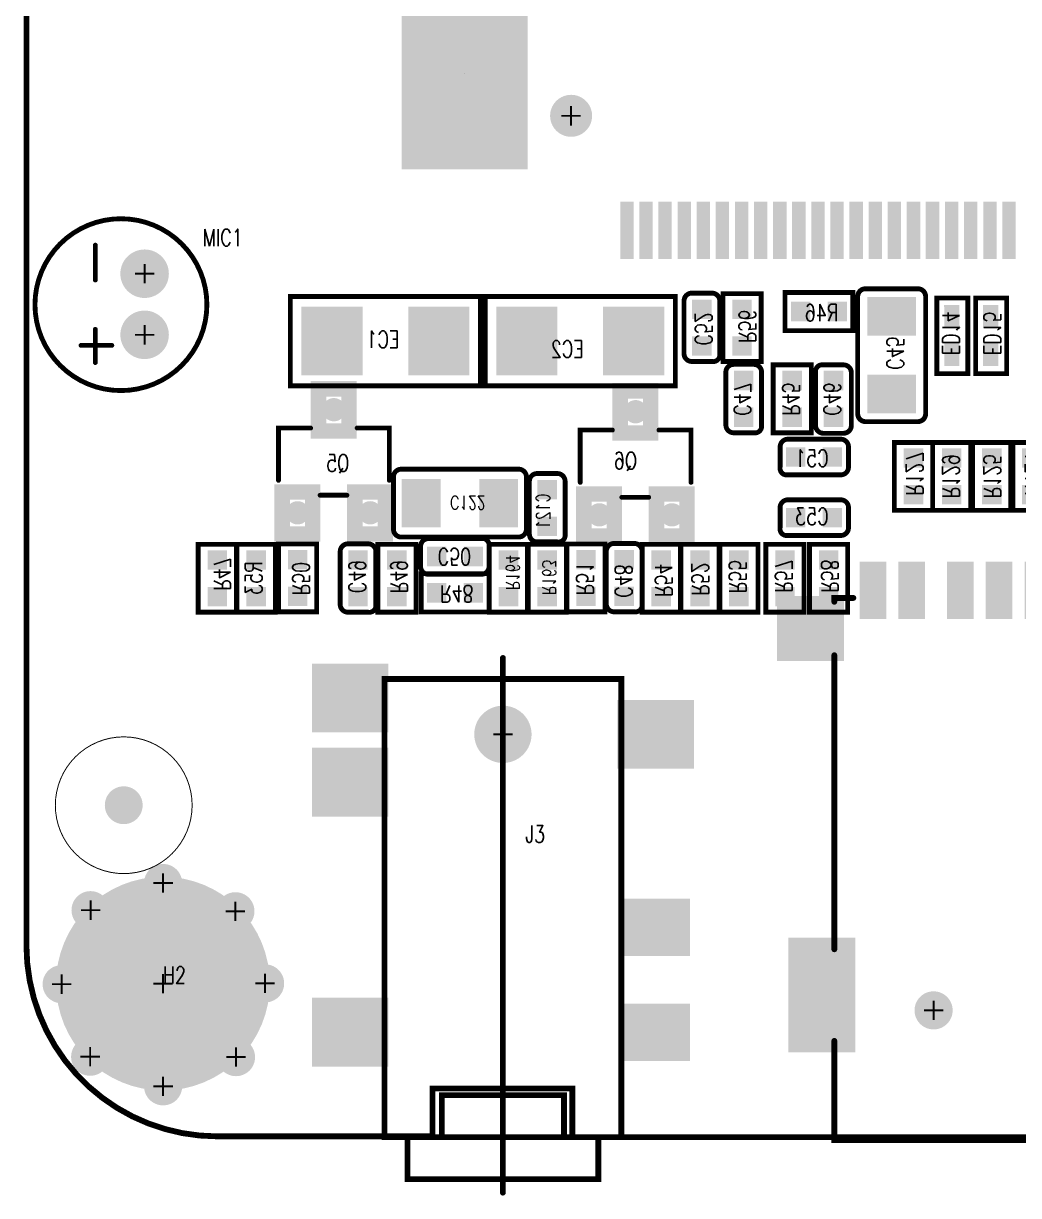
# Model space of a CAD drawing. Extents: x -2201 to 2204, y -2226 to 2180.
# Drawn here: x -2167 to -1142, y -2226 to -1018 of the extents above; entities that cross this region are included whole.
import ezdxf

# ---------------------------------------------------------------- set-up
doc = ezdxf.new("R2010")
doc.units = 0
for name, pattern in [('TRMIDX_0', [2, 1, 1]), ('TRMIDX_1', [2, 1, 1]), ('TRMIDX_2', [2, 1, 1])]:
    doc.linetypes.add(name, pattern=pattern)
for name, color, linetype in [('BOARD_OUTLINE_00', 1, 'CONTINUOUS'), ('DRIL_NPLTE_THRU_01', 3, 'CONTINUOUS'), ('DRIL_NPLTE_THRU_02', 4, 'CONTINUOUS'), ('DRIL_NPLTE_THRU_03', 6, 'CONTINUOUS'), ('DRIL_NPLTE_THRU_04', 1, 'CONTINUOUS'), ('DRIL_PLTE_THRU_01', 3, 'CONTINUOUS'), ('DRIL_PLTE_THRU_02', 4, 'CONTINUOUS'), ('DRIL_PLTE_THRU_03', 6, 'CONTINUOUS'), ('DRIL_PLTE_THRU_04', 1, 'CONTINUOUS'), ('DRIL_SYMBOL', 1, 'CONTINUOUS'), ('PADS_BOT', 16, 'CONTINUOUS'), ('PADS_INNER', 96, 'CONTINUOUS'), ('PADS_TOP', 96, 'CONTINUOUS'), ('PART_BOT_2DLINE_01', 96, 'CONTINUOUS'), ('PART_BOT_2DLINE_126', 255, 'CONTINUOUS'), ('PART_BOT_COPPER_01', 96, 'CONTINUOUS'), ('PART_BOT_CUTOUT_01', 96, 'CONTINUOUS'), ('PART_NAME_01', 254, 'CONTINUOUS'), ('PART_NAME_04', 2, 'CONTINUOUS'), ('PART_NAME_126', 254, 'CONTINUOUS'), ('PART_NAME_129', 146, 'CONTINUOUS'), ('PART_TOP_2DLINE_126', 254, 'CONTINUOUS'), ('PART_TOP_CUTOUT_01', 255, 'CONTINUOUS')]:
    doc.layers.add(name, color=color, linetype=linetype)
doc.styles.add('W2', font='simplex', dxfattribs={"width": 0.75})
doc.styles.add('W3', font='simplex', dxfattribs={"width": 0.75})

# ---------------------------------------------------------------- blocks, each defined once
blk = doc.blocks.new('BOARD_5')
at = {"layer": 'BOARD_OUTLINE_00', "const_width": 6}
blk.add_lwpolyline([(-196.9, 0, 0.414214), (0, 196.9), (0, 4135.8, 0.414214), (-196.9, 4332.7), (-2346.5, 4332.7), (-2346.5, 4331.7), (-2472.4, 4331.7), (-2472.4, 4332.7), (-4131.9, 4332.7, 0.414214), (-4328.7, 4135.8), (-4328.7, 197.7, 0.414214), (-4131.9, 0.9), (-3910.2, 0.9), (-3910.2, 50.3), (-3766, 50.3), (-3766, 0)], format="xyb", close=True, dxfattribs=at)
blk = doc.blocks.new('SMOOTH_5')
at = {"const_width": 2.5}
blk.add_lwpolyline([(-1.25, 0, 1), (1.25, 0, 1)], format="xyb", close=True, dxfattribs=at)
blk = doc.blocks.new('PART_BODY_BOT_25')
at = {"layer": 'PART_BOT_2DLINE_126', "const_width": 5}
blk.add_lwpolyline([(60.5, 35, -0.414214), (68.5, 27), (68.5, -27, -0.414214), (60.5, -35), (-60.4, -35, -0.414214), (-68.5, -27), (-68.5, 27, -0.414214), (-60.4, 35)], format="xyb", close=True, dxfattribs=at)
at = {"layer": 'PART_BOT_2DLINE_126'}
for p in [(60.5, 35), (68.5, 27)]:
    blk.add_blockref('SMOOTH_5', p, dxfattribs=at)
blk = doc.blocks.new('DRIL_HOLE_0')
blk.add_lwpolyline([(0, 0, 1), (0, 0, 1)], format="xyb", close=True)
blk = doc.blocks.new('PAD_8')
blk.add_lwpolyline([(0, 0, 1), (0, 0, 1)], format="xyb", close=True)
blk = doc.blocks.new('PAD_10')
at = {"const_width": 40}
blk.add_lwpolyline([(-25, 0), (25, 0)], dxfattribs=at)
blk = doc.blocks.new('STK_BOT_11')
at = {"layer": 'DRIL_PLTE_THRU_01'}
blk.add_blockref('DRIL_HOLE_0', (0, 0), dxfattribs=at)
at = {"layer": 'DRIL_PLTE_THRU_02'}
blk.add_blockref('DRIL_HOLE_0', (0, 0), dxfattribs=at)
at = {"layer": 'DRIL_PLTE_THRU_03'}
blk.add_blockref('DRIL_HOLE_0', (0, 0), dxfattribs=at)
at = {"layer": 'DRIL_PLTE_THRU_04'}
blk.add_blockref('DRIL_HOLE_0', (0, 0), dxfattribs=at)
at = {"layer": 'PADS_BOT', "rotation": 90}
blk.add_blockref('PAD_10', (0, 0), dxfattribs=at)
at = {"layer": 'PADS_INNER'}
blk.add_blockref('PAD_8', (0, 0), dxfattribs=at)
at = {"layer": 'PADS_TOP'}
blk.add_blockref('PAD_8', (0, 0), dxfattribs=at)
blk = doc.blocks.new('SYM_BOT_9')
for name, p in [('PART_BODY_BOT_25', (0, 0)), ('STK_BOT_11', (-40, 0)), ('STK_BOT_11', (40, 0))]:
    blk.add_blockref(name, p)
blk = doc.blocks.new('PART_BOT_58')
blk.add_blockref('SYM_BOT_9', (0, 0))
at = {"layer": 'PART_NAME_04', "style": 'W3', "width": 0.75}
blk.add_text('C45', height=17.5, dxfattribs=at).set_placement((-15, -5))
blk = doc.blocks.new('PART_BODY_BOT_22')
at = {"layer": 'PART_BOT_2DLINE_126', "const_width": 5}
for points in [[(-14.1, 18.4), (-27.5, 18.4, 0.414214), (-35.5, 10.4), (-35.5, -10.4, 0.414214), (-27.5, -18.4), (-14.1, -18.4)], [(-15.7, -18.4), (29.4, -18.4, 0.414214), (35, -10.4), (35, 10.4, 0.414214), (27, 18.4), (-18.7, 18.4)]]:
    blk.add_lwpolyline(points, format="xyb", dxfattribs=at)
at = {"layer": 'PART_BOT_2DLINE_126'}
for p in [(-27.5, 18.4), (-14.1, 18.4), (35, 10.4), (35, -10.4), (-15.7, -18.4), (29.4, -18.4)]:
    blk.add_blockref('SMOOTH_5', p, dxfattribs=at)
blk = doc.blocks.new('PAD_11')
at = {"const_width": 20.1}
blk.add_lwpolyline([(-10, 0), (10, 0)], dxfattribs=at)
blk = doc.blocks.new('STK_BOT_6')
at = {"layer": 'DRIL_PLTE_THRU_01'}
blk.add_blockref('DRIL_HOLE_0', (0, 0), dxfattribs=at)
at = {"layer": 'DRIL_PLTE_THRU_02'}
blk.add_blockref('DRIL_HOLE_0', (0, 0), dxfattribs=at)
at = {"layer": 'DRIL_PLTE_THRU_03'}
blk.add_blockref('DRIL_HOLE_0', (0, 0), dxfattribs=at)
at = {"layer": 'DRIL_PLTE_THRU_04'}
blk.add_blockref('DRIL_HOLE_0', (0, 0), dxfattribs=at)
at = {"layer": 'PADS_BOT'}
blk.add_blockref('PAD_11', (0, 0), dxfattribs=at)
at = {"layer": 'PADS_INNER'}
blk.add_blockref('PAD_8', (0, 0), dxfattribs=at)
at = {"layer": 'PADS_TOP'}
blk.add_blockref('PAD_8', (0, 0), dxfattribs=at)
blk = doc.blocks.new('SYM_BOT_6')
for name, p in [('PART_BODY_BOT_22', (0, 0)), ('STK_BOT_6', (-18.9, 0)), ('STK_BOT_6', (18.9, 0))]:
    blk.add_blockref(name, p)
blk = doc.blocks.new('PART_BOT_59')
blk.add_blockref('SYM_BOT_6', (0, 0))
at = {"layer": 'PART_NAME_04', "style": 'W3', "width": 0.75}
blk.add_text('C46', height=17.5, dxfattribs=at).set_placement((-17.5, -10))
blk = doc.blocks.new('PART_BOT_60')
blk.add_blockref('SYM_BOT_6', (0, 0))
at = {"layer": 'PART_NAME_04', "style": 'W3', "width": 0.75}
blk.add_text('C47', height=17.5, rotation=180, dxfattribs=at).set_placement((17.5, 10))
blk = doc.blocks.new('PART_BOT_61')
blk.add_blockref('SYM_BOT_6', (0, 0))
at = {"layer": 'PART_NAME_04', "style": 'W3', "width": 0.75}
blk.add_text('C48', height=17.5, rotation=180, dxfattribs=at).set_placement((20.4, 9.3))
blk = doc.blocks.new('PART_BOT_62')
blk.add_blockref('SYM_BOT_6', (0, 0))
at = {"layer": 'PART_NAME_04', "style": 'W3', "width": 0.75}
blk.add_text('C49', height=17.5, rotation=180, dxfattribs=at).set_placement((15.4, 9.5))
blk = doc.blocks.new('PART_BOT_64')
blk.add_blockref('SYM_BOT_6', (0, 0))
at = {"layer": 'PART_NAME_04', "style": 'W3', "width": 0.75}
blk.add_text('C50', height=17.5, dxfattribs=at).set_placement((-17.9, -8.5))
blk = doc.blocks.new('PART_BOT_65')
blk.add_blockref('SYM_BOT_6', (0, 0))
at = {"layer": 'PART_NAME_04', "style": 'W3', "width": 0.75}
blk.add_text('C51', height=17.5, dxfattribs=at).set_placement((-15, -10))
blk = doc.blocks.new('PART_BOT_66')
blk.add_blockref('SYM_BOT_6', (0, 0))
at = {"layer": 'PART_NAME_04', "style": 'W3', "width": 0.75}
blk.add_text('C52', height=17.5, rotation=180, dxfattribs=at).set_placement((18.5, 6.9))
blk = doc.blocks.new('PART_BOT_67')
blk.add_blockref('SYM_BOT_6', (0, 0))
at = {"layer": 'PART_NAME_04', "style": 'W3', "width": 0.75}
blk.add_text('C53', height=17.5, dxfattribs=at).set_placement((-15, -7.5))
blk = doc.blocks.new('PART_BODY_BOT_28')
at = {"layer": 'PART_BOT_2DLINE_126', "const_width": 5}
for points in [[(-24, -46), (-98, -46), (-98, 46), (-24, 46)], [(-24.3, 46), (98, 46), (98, -46), (-26.1, -46)]]:
    blk.add_lwpolyline(points, dxfattribs=at)
at = {"layer": 'PART_BOT_2DLINE_126'}
for p in [(-98, 46), (-24.3, 46), (-24, 46), (98, 46), (-98, -46), (-26.1, -46), (-24, -46), (98, -46)]:
    blk.add_blockref('SMOOTH_5', p, dxfattribs=at)
blk = doc.blocks.new('PAD_13')
at = {"const_width": 63}
blk.add_lwpolyline([(-35.4, 0), (35.4, 0)], dxfattribs=at)
blk = doc.blocks.new('STK_BOT_14')
at = {"layer": 'DRIL_PLTE_THRU_01'}
blk.add_blockref('DRIL_HOLE_0', (0, 0), dxfattribs=at)
at = {"layer": 'DRIL_PLTE_THRU_02'}
blk.add_blockref('DRIL_HOLE_0', (0, 0), dxfattribs=at)
at = {"layer": 'DRIL_PLTE_THRU_03'}
blk.add_blockref('DRIL_HOLE_0', (0, 0), dxfattribs=at)
at = {"layer": 'DRIL_PLTE_THRU_04'}
blk.add_blockref('DRIL_HOLE_0', (0, 0), dxfattribs=at)
at = {"layer": 'PADS_BOT', "rotation": 90}
blk.add_blockref('PAD_13', (0, 0), dxfattribs=at)
at = {"layer": 'PADS_INNER'}
blk.add_blockref('PAD_8', (0, 0), dxfattribs=at)
at = {"layer": 'PADS_TOP'}
blk.add_blockref('PAD_8', (0, 0), dxfattribs=at)
blk = doc.blocks.new('SYM_BOT_12')
for name, p in [('STK_BOT_14', (-55.1, 0)), ('STK_BOT_14', (55.1, 0)), ('PART_BODY_BOT_28', (0, 0))]:
    blk.add_blockref(name, p)
blk = doc.blocks.new('PART_BOT_144')
blk.add_blockref('SYM_BOT_12', (0, 0))
at = {"layer": 'PART_NAME_04', "style": 'W3', "width": 0.75}
blk.add_text('EC1', height=17.5, dxfattribs=at).set_placement((-14.3, -7))
blk = doc.blocks.new('PART_BOT_145')
blk.add_blockref('SYM_BOT_12', (0, 0))
at = {"layer": 'PART_NAME_04', "style": 'W3', "width": 0.75}
blk.add_text('EC2', height=17.5, dxfattribs=at).set_placement((-3.5, -17))
blk = doc.blocks.new('PART_BODY_BOT_36')
at = {"layer": 'PART_BOT_2DLINE_01', "const_width": 5}
blk.add_lwpolyline([(-39, 16), (39, 16), (39, -16), (-39, -16)], close=True, dxfattribs=at)
at = {"layer": 'PART_BOT_2DLINE_01'}
for p in [(-39, 16), (39, 16), (-39, -16), (39, -16)]:
    blk.add_blockref('SMOOTH_5', p, dxfattribs=at)
blk = doc.blocks.new('PAD_19')
at = {"const_width": 15.7}
blk.add_lwpolyline([(-11.8, 0), (11.8, 0)], dxfattribs=at)
blk = doc.blocks.new('STK_BOT_25')
at = {"layer": 'DRIL_PLTE_THRU_01'}
blk.add_blockref('DRIL_HOLE_0', (0, 0), dxfattribs=at)
at = {"layer": 'DRIL_PLTE_THRU_02'}
blk.add_blockref('DRIL_HOLE_0', (0, 0), dxfattribs=at)
at = {"layer": 'DRIL_PLTE_THRU_03'}
blk.add_blockref('DRIL_HOLE_0', (0, 0), dxfattribs=at)
at = {"layer": 'DRIL_PLTE_THRU_04'}
blk.add_blockref('DRIL_HOLE_0', (0, 0), dxfattribs=at)
at = {"layer": 'PADS_BOT', "rotation": 179.99}
blk.add_blockref('PAD_19', (0, 0), dxfattribs=at)
at = {"layer": 'PADS_INNER'}
blk.add_blockref('PAD_8', (0, 0), dxfattribs=at)
at = {"layer": 'PADS_TOP'}
blk.add_blockref('PAD_8', (0, 0), dxfattribs=at)
blk = doc.blocks.new('STK_BOT_24')
at = {"layer": 'DRIL_PLTE_THRU_01'}
blk.add_blockref('DRIL_HOLE_0', (0, 0), dxfattribs=at)
at = {"layer": 'DRIL_PLTE_THRU_02'}
blk.add_blockref('DRIL_HOLE_0', (0, 0), dxfattribs=at)
at = {"layer": 'DRIL_PLTE_THRU_03'}
blk.add_blockref('DRIL_HOLE_0', (0, 0), dxfattribs=at)
at = {"layer": 'DRIL_PLTE_THRU_04'}
blk.add_blockref('DRIL_HOLE_0', (0, 0), dxfattribs=at)
at = {"layer": 'PADS_BOT', "rotation": 179.685}
blk.add_blockref('PAD_19', (0, 0), dxfattribs=at)
at = {"layer": 'PADS_INNER'}
blk.add_blockref('PAD_8', (0, 0), dxfattribs=at)
at = {"layer": 'PADS_TOP'}
blk.add_blockref('PAD_8', (0, 0), dxfattribs=at)
blk = doc.blocks.new('SYM_BOT_20')
for name, p in [('PART_BODY_BOT_36', (0, 0)), ('STK_BOT_25', (-19.5, -0.5)), ('STK_BOT_24', (19.9, -0.5))]:
    blk.add_blockref(name, p)
blk = doc.blocks.new('PART_BOT_151')
blk.add_blockref('SYM_BOT_20', (0, 0))
at = {"layer": 'PART_NAME_04', "style": 'W3', "width": 0.75}
blk.add_text('ED14', height=17.5, dxfattribs=at).set_placement((-20, -10))
blk = doc.blocks.new('PART_BOT_152')
blk.add_blockref('SYM_BOT_20', (0, 0))
at = {"layer": 'PART_NAME_04', "style": 'W3', "width": 0.75}
blk.add_text('ED15', height=17.5, dxfattribs=at).set_placement((-20, -7.5))
blk = doc.blocks.new('DRIL_SYMBOL_141$7322834646')
at = {"layer": 'DRIL_SYMBOL', "const_width": 2}
for points in [[(-10, 0), (10, 0)], [(0, -10), (0, 10)]]:
    blk.add_lwpolyline(points, dxfattribs=at)
blk = doc.blocks.new('DRIL_HOLE_141$7322834646')
at = {"const_width": 70.9}
blk.add_lwpolyline([(-35.4, 0, 1), (35.4, 0, 1)], format="xyb", close=True, dxfattribs=at)
blk.add_blockref('DRIL_SYMBOL_141$7322834646', (0, 0))
blk = doc.blocks.new('PAD_22')
at = {"const_width": 110.2}
blk.add_lwpolyline([(0, -55.1, 1), (0, 55.1, 1)], format="xyb", close=True, dxfattribs=at)
blk = doc.blocks.new('STK_TOP_30')
at = {"layer": 'DRIL_PLTE_THRU_01'}
blk.add_blockref('DRIL_HOLE_141$7322834646', (0, 0), dxfattribs=at)
at = {"layer": 'DRIL_PLTE_THRU_02'}
blk.add_blockref('DRIL_HOLE_141$7322834646', (0, 0), dxfattribs=at)
at = {"layer": 'DRIL_PLTE_THRU_03'}
blk.add_blockref('DRIL_HOLE_141$7322834646', (0, 0), dxfattribs=at)
at = {"layer": 'DRIL_PLTE_THRU_04'}
blk.add_blockref('DRIL_HOLE_141$7322834646', (0, 0), dxfattribs=at)
at = {"layer": 'PADS_BOT'}
blk.add_blockref('PAD_22', (0, 0), dxfattribs=at)
at = {"layer": 'PADS_INNER'}
blk.add_blockref('PAD_22', (0, 0), dxfattribs=at)
at = {"layer": 'PADS_TOP'}
blk.add_blockref('PAD_22', (0, 0), dxfattribs=at)
blk = doc.blocks.new('DRIL_SYMBOL_23$6220472441')
at = {"layer": 'DRIL_SYMBOL', "const_width": 2}
for points in [[(-10, 0), (10, 0)], [(0, -10), (0, 10)]]:
    blk.add_lwpolyline(points, dxfattribs=at)
blk = doc.blocks.new('DRIL_HOLE_23$6220472441')
at = {"const_width": 11.8}
blk.add_lwpolyline([(-5.9, 0, 1), (5.9, 0, 1)], format="xyb", close=True, dxfattribs=at)
blk.add_blockref('DRIL_SYMBOL_23$6220472441', (0, 0))
blk = doc.blocks.new('PAD_23')
at = {"const_width": 19.7}
blk.add_lwpolyline([(0, -9.8, 1), (0, 9.8, 1)], format="xyb", close=True, dxfattribs=at)
blk = doc.blocks.new('STK_TOP_29')
at = {"layer": 'DRIL_PLTE_THRU_01'}
blk.add_blockref('DRIL_HOLE_23$6220472441', (0, 0), dxfattribs=at)
at = {"layer": 'DRIL_PLTE_THRU_02'}
blk.add_blockref('DRIL_HOLE_23$6220472441', (0, 0), dxfattribs=at)
at = {"layer": 'DRIL_PLTE_THRU_03'}
blk.add_blockref('DRIL_HOLE_23$6220472441', (0, 0), dxfattribs=at)
at = {"layer": 'DRIL_PLTE_THRU_04'}
blk.add_blockref('DRIL_HOLE_23$6220472441', (0, 0), dxfattribs=at)
at = {"layer": 'PADS_BOT'}
blk.add_blockref('PAD_23', (0, 0), dxfattribs=at)
at = {"layer": 'PADS_INNER'}
blk.add_blockref('PAD_23', (0, 0), dxfattribs=at)
at = {"layer": 'PADS_TOP'}
blk.add_blockref('PAD_23', (0, 0), dxfattribs=at)
blk = doc.blocks.new('SYM_TOP_24')
for name, p in [('STK_TOP_29', (0.2, 103.7)), ('STK_TOP_30', (0, 0)), ('STK_TOP_29', (-74.6, 75.7)), ('STK_TOP_29', (74.7, 74.6)), ('STK_TOP_29', (-104.4, -0.6)), ('STK_TOP_29', (105.3, 0.2)), ('STK_TOP_29', (-75, -75.4)), ('STK_TOP_29', (75.3, -75.8)), ('STK_TOP_29', (0.2, -105.9))]:
    blk.add_blockref(name, p)
blk = doc.blocks.new('PART_TOP_178')
blk.add_blockref('SYM_TOP_24', (0, 0))
at = {"layer": 'PART_NAME_01', "style": 'W3', "width": 0.75}
blk.add_text('H2', height=17.5, dxfattribs=at).set_placement((0, 0))
blk = doc.blocks.new('SMOOTH_6')
at = {"const_width": 3}
blk.add_lwpolyline([(-1.5, 0, 1), (1.5, 0, 1)], format="xyb", close=True, dxfattribs=at)
blk = doc.blocks.new('PART_BODY_TOP_42')
at = {"layer": 'PART_TOP_2DLINE_126', "const_width": 6}
for points in [[(-277.6, 266.7), (-297.2, 266.7), (-297.2, 262.8)], [(108.3, 266.7), (293.3, 266.7)], [(-297.2, -95.5), (-297.2, 207.7)], [(297.3, -95.5), (297.3, 203.7)]]:
    blk.add_lwpolyline(points, dxfattribs=at)
blk.add_lwpolyline([(297.3, -190), (297.3, -319.9), (124, -319.9, 0.168689), (33.5, -292.3), (-297.2, -292.3), (-297.2, -190)], format="xyb", dxfattribs=at)
at = {"layer": 'PART_TOP_2DLINE_126'}
for p in [(-297.2, 266.7), (-277.6, 266.7), (108.3, 266.7), (293.3, 266.7), (-297.2, 262.8), (-297.2, 207.7), (297.3, 203.7), (-297.2, -95.5), (297.3, -95.5), (-297.2, -190), (297.3, -190), (-297.2, -292.3), (33.5, -292.3), (124, -319.9), (297.3, -319.9)]:
    blk.add_blockref('SMOOTH_6', p, dxfattribs=at)
blk = doc.blocks.new('DRIL_SYMBOL_39$3700787402')
at = {"layer": 'DRIL_SYMBOL', "const_width": 2}
for points in [[(-10, 0), (10, 0)], [(0, -10), (0, 10)]]:
    blk.add_lwpolyline(points, dxfattribs=at)
blk = doc.blocks.new('DRIL_HOLE_39$3700787402')
at = {"const_width": 19.7}
blk.add_lwpolyline([(-9.8, 0, 1), (9.8, 0, 1)], format="xyb", close=True, dxfattribs=at)
blk.add_blockref('DRIL_SYMBOL_39$3700787402', (0, 0))
blk = doc.blocks.new('STK_TOP_34')
at = {"layer": 'DRIL_NPLTE_THRU_01'}
blk.add_blockref('DRIL_HOLE_39$3700787402', (0, 0), dxfattribs=at)
at = {"layer": 'DRIL_NPLTE_THRU_02'}
blk.add_blockref('DRIL_HOLE_39$3700787402', (0, 0), dxfattribs=at)
at = {"layer": 'DRIL_NPLTE_THRU_03'}
blk.add_blockref('DRIL_HOLE_39$3700787402', (0, 0), dxfattribs=at)
at = {"layer": 'DRIL_NPLTE_THRU_04'}
blk.add_blockref('DRIL_HOLE_39$3700787402', (0, 0), dxfattribs=at)
at = {"layer": 'PADS_BOT'}
blk.add_blockref('PAD_23', (0, 0), dxfattribs=at)
at = {"layer": 'PADS_INNER'}
blk.add_blockref('PAD_23', (0, 0), dxfattribs=at)
at = {"layer": 'PADS_TOP'}
blk.add_blockref('PAD_23', (0, 0), dxfattribs=at)
blk = doc.blocks.new('PAD_26')
at = {"const_width": 27.6}
blk.add_lwpolyline([(-29.5, 0), (29.5, 0)], dxfattribs=at)
blk = doc.blocks.new('STK_TOP_33')
at = {"layer": 'DRIL_PLTE_THRU_01'}
blk.add_blockref('DRIL_HOLE_0', (0, 0), dxfattribs=at)
at = {"layer": 'DRIL_PLTE_THRU_02'}
blk.add_blockref('DRIL_HOLE_0', (0, 0), dxfattribs=at)
at = {"layer": 'DRIL_PLTE_THRU_03'}
blk.add_blockref('DRIL_HOLE_0', (0, 0), dxfattribs=at)
at = {"layer": 'DRIL_PLTE_THRU_04'}
blk.add_blockref('DRIL_HOLE_0', (0, 0), dxfattribs=at)
at = {"layer": 'PADS_BOT'}
blk.add_blockref('PAD_8', (0, 0), dxfattribs=at)
at = {"layer": 'PADS_INNER'}
blk.add_blockref('PAD_8', (0, 0), dxfattribs=at)
at = {"layer": 'PADS_TOP', "rotation": 90}
blk.add_blockref('PAD_26', (0, 0), dxfattribs=at)
blk = doc.blocks.new('PAD_27')
at = {"const_width": 67.24}
blk.add_lwpolyline([(-34.53, 0), (34.53, 0)], dxfattribs=at)
blk = doc.blocks.new('STK_TOP_35')
at = {"layer": 'DRIL_PLTE_THRU_01'}
blk.add_blockref('DRIL_HOLE_0', (0, 0), dxfattribs=at)
at = {"layer": 'DRIL_PLTE_THRU_02'}
blk.add_blockref('DRIL_HOLE_0', (0, 0), dxfattribs=at)
at = {"layer": 'DRIL_PLTE_THRU_03'}
blk.add_blockref('DRIL_HOLE_0', (0, 0), dxfattribs=at)
at = {"layer": 'DRIL_PLTE_THRU_04'}
blk.add_blockref('DRIL_HOLE_0', (0, 0), dxfattribs=at)
at = {"layer": 'PADS_BOT'}
blk.add_blockref('PAD_8', (0, 0), dxfattribs=at)
at = {"layer": 'PADS_INNER'}
blk.add_blockref('PAD_8', (0, 0), dxfattribs=at)
at = {"layer": 'PADS_TOP'}
blk.add_blockref('PAD_27', (0, 0), dxfattribs=at)
blk = doc.blocks.new('PAD_28')
at = {"const_width": 69.1}
blk.add_lwpolyline([(-59.2, 0), (59.2, 0)], dxfattribs=at)
blk = doc.blocks.new('STK_TOP_36')
at = {"layer": 'DRIL_PLTE_THRU_01'}
blk.add_blockref('DRIL_HOLE_0', (0, 0), dxfattribs=at)
at = {"layer": 'DRIL_PLTE_THRU_02'}
blk.add_blockref('DRIL_HOLE_0', (0, 0), dxfattribs=at)
at = {"layer": 'DRIL_PLTE_THRU_03'}
blk.add_blockref('DRIL_HOLE_0', (0, 0), dxfattribs=at)
at = {"layer": 'DRIL_PLTE_THRU_04'}
blk.add_blockref('DRIL_HOLE_0', (0, 0), dxfattribs=at)
at = {"layer": 'PADS_BOT'}
blk.add_blockref('PAD_8', (0, 0), dxfattribs=at)
at = {"layer": 'PADS_INNER'}
blk.add_blockref('PAD_8', (0, 0), dxfattribs=at)
at = {"layer": 'PADS_TOP', "rotation": 90}
blk.add_blockref('PAD_28', (0, 0), dxfattribs=at)
blk = doc.blocks.new('PAD_29')
at = {"const_width": 82.99}
blk.add_lwpolyline([(-44.37, 0), (44.37, 0)], dxfattribs=at)
blk = doc.blocks.new('STK_TOP_37')
at = {"layer": 'DRIL_PLTE_THRU_01'}
blk.add_blockref('DRIL_HOLE_0', (0, 0), dxfattribs=at)
at = {"layer": 'DRIL_PLTE_THRU_02'}
blk.add_blockref('DRIL_HOLE_0', (0, 0), dxfattribs=at)
at = {"layer": 'DRIL_PLTE_THRU_03'}
blk.add_blockref('DRIL_HOLE_0', (0, 0), dxfattribs=at)
at = {"layer": 'DRIL_PLTE_THRU_04'}
blk.add_blockref('DRIL_HOLE_0', (0, 0), dxfattribs=at)
at = {"layer": 'PADS_BOT'}
blk.add_blockref('PAD_8', (0, 0), dxfattribs=at)
at = {"layer": 'PADS_INNER'}
blk.add_blockref('PAD_8', (0, 0), dxfattribs=at)
at = {"layer": 'PADS_TOP'}
blk.add_blockref('PAD_29', (0, 0), dxfattribs=at)
blk = doc.blocks.new('SYM_TOP_26')
for name, p in [('STK_TOP_33', (-257.4, 274.6)), ('STK_TOP_33', (-217.4, 274.6)), ('STK_TOP_33', (-167.4, 274.6)), ('STK_TOP_33', (-127.4, 274.6)), ('STK_TOP_33', (-87.4, 274.6)), ('STK_TOP_33', (-37.4, 274.6)), ('STK_TOP_33', (2.6, 274.6)), ('STK_TOP_33', (42.6, 274.6)), ('STK_TOP_33', (88.6, 274.6)), ('STK_TOP_35', (-321.9, 235.2)), ('PART_BODY_TOP_42', (0, 0)), ('STK_TOP_37', (282.6, 235.2)), ('STK_TOP_36', (-310.1, -142.7)), ('STK_TOP_36', (310.1, -142.7)), ('STK_TOP_34', (-194.9, -158.5)), ('STK_TOP_34', (120, -158.6))]:
    blk.add_blockref(name, p)
blk = doc.blocks.new('PART_TOP_182')
blk.add_blockref('SYM_TOP_26', (0, 0))
at = {"layer": 'PART_NAME_126', "style": 'W3', "width": 0.75}
blk.add_text('J10', height=17.5, dxfattribs=at).set_placement((-43.1, 17))
blk = doc.blocks.new('PART_BODY_TOP_53')
at = {"layer": 'PART_TOP_CUTOUT_01', "const_width": 1}
blk.add_lwpolyline([(-70.5, 0, 1), (70.5, 0, 1)], format="xyb", close=True, dxfattribs=at)
blk = doc.blocks.new('PAD_47')
at = {"const_width": 19.5}
blk.add_lwpolyline([(0, -9.75, 1), (0, 9.75, 1)], format="xyb", close=True, dxfattribs=at)
blk = doc.blocks.new('STK_TOP_74')
at = {"layer": 'DRIL_NPLTE_THRU_01'}
blk.add_blockref('DRIL_HOLE_0', (0, 0), dxfattribs=at)
at = {"layer": 'DRIL_NPLTE_THRU_02'}
blk.add_blockref('DRIL_HOLE_0', (0, 0), dxfattribs=at)
at = {"layer": 'DRIL_NPLTE_THRU_03'}
blk.add_blockref('DRIL_HOLE_0', (0, 0), dxfattribs=at)
at = {"layer": 'DRIL_NPLTE_THRU_04'}
blk.add_blockref('DRIL_HOLE_0', (0, 0), dxfattribs=at)
at = {"layer": 'PADS_BOT'}
blk.add_blockref('PAD_8', (0, 0), dxfattribs=at)
at = {"layer": 'PADS_INNER'}
blk.add_blockref('PAD_8', (0, 0), dxfattribs=at)
at = {"layer": 'PADS_TOP'}
blk.add_blockref('PAD_47', (0, 0), dxfattribs=at)
blk = doc.blocks.new('SYM_TOP_37')
for name in ['PART_BODY_TOP_53', 'STK_TOP_74']:
    blk.add_blockref(name, (0, 0))
blk = doc.blocks.new('PART_TOP_197')
blk.add_blockref('SYM_TOP_37', (0, 0))
blk = doc.blocks.new('PART_BODY_BOT_53')
at = {"layer": 'PART_BOT_CUTOUT_01', "const_width": 1}
blk.add_lwpolyline([(-70.5, 0, 1), (70.5, 0, 1)], format="xyb", close=True, dxfattribs=at)
blk = doc.blocks.new('STK_BOT_74')
at = {"layer": 'DRIL_NPLTE_THRU_01'}
blk.add_blockref('DRIL_HOLE_0', (0, 0), dxfattribs=at)
at = {"layer": 'DRIL_NPLTE_THRU_02'}
blk.add_blockref('DRIL_HOLE_0', (0, 0), dxfattribs=at)
at = {"layer": 'DRIL_NPLTE_THRU_03'}
blk.add_blockref('DRIL_HOLE_0', (0, 0), dxfattribs=at)
at = {"layer": 'DRIL_NPLTE_THRU_04'}
blk.add_blockref('DRIL_HOLE_0', (0, 0), dxfattribs=at)
at = {"layer": 'PADS_BOT'}
blk.add_blockref('PAD_47', (0, 0), dxfattribs=at)
at = {"layer": 'PADS_INNER'}
blk.add_blockref('PAD_8', (0, 0), dxfattribs=at)
at = {"layer": 'PADS_TOP'}
blk.add_blockref('PAD_8', (0, 0), dxfattribs=at)
blk = doc.blocks.new('SYM_BOT_37')
for name in ['PART_BODY_BOT_53', 'STK_BOT_74']:
    blk.add_blockref(name, (0, 0))
blk = doc.blocks.new('PART_BOT_199')
blk.add_blockref('SYM_BOT_37', (0, 0))
blk = doc.blocks.new('PART_BODY_TOP_54')
at = {"layer": 'PART_TOP_2DLINE_126', "const_width": 5}
blk.add_lwpolyline([(88.2, 24.4, 1), (-89, 24.4, 1)], format="xyb", close=True, dxfattribs=at)
for points in [[(-42.4, 33.8), (-42.4, 65.5)], [(-60.1, 50.8), (-25.9, 50.8)], [(25, 50.8), (60.9, 50.8)]]:
    blk.add_lwpolyline(points, dxfattribs=at)
at = {"layer": 'PART_TOP_2DLINE_126'}
for p in [(-42.4, 65.5), (-60.1, 50.8), (-25.9, 50.8), (25, 50.8), (60.9, 50.8), (-42.4, 33.8)]:
    blk.add_blockref('SMOOTH_5', p, dxfattribs=at)
blk = doc.blocks.new('DRIL_SYMBOL_23$6179527559')
at = {"layer": 'DRIL_SYMBOL', "const_width": 2}
for points in [[(-10, 0), (10, 0)], [(0, -10), (0, 10)]]:
    blk.add_lwpolyline(points, dxfattribs=at)
blk = doc.blocks.new('DRIL_HOLE_23$6179527559')
at = {"const_width": 11.8}
blk.add_lwpolyline([(-5.9, 0, 1), (5.9, 0, 1)], format="xyb", close=True, dxfattribs=at)
blk.add_blockref('DRIL_SYMBOL_23$6179527559', (0, 0))
blk = doc.blocks.new('PAD_48')
at = {"const_width": 25}
blk.add_lwpolyline([(0, -12.5, 1), (0, 12.5, 1)], format="xyb", close=True, dxfattribs=at)
blk = doc.blocks.new('STK_TOP_75')
at = {"layer": 'DRIL_PLTE_THRU_01'}
blk.add_blockref('DRIL_HOLE_23$6179527559', (0, 0), dxfattribs=at)
at = {"layer": 'DRIL_PLTE_THRU_02'}
blk.add_blockref('DRIL_HOLE_23$6179527559', (0, 0), dxfattribs=at)
at = {"layer": 'DRIL_PLTE_THRU_03'}
blk.add_blockref('DRIL_HOLE_23$6179527559', (0, 0), dxfattribs=at)
at = {"layer": 'DRIL_PLTE_THRU_04'}
blk.add_blockref('DRIL_HOLE_23$6179527559', (0, 0), dxfattribs=at)
at = {"layer": 'PADS_BOT'}
blk.add_blockref('PAD_48', (0, 0), dxfattribs=at)
at = {"layer": 'PADS_INNER'}
blk.add_blockref('PAD_48', (0, 0), dxfattribs=at)
at = {"layer": 'PADS_TOP'}
blk.add_blockref('PAD_48', (0, 0), dxfattribs=at)
blk = doc.blocks.new('SYM_TOP_38')
for name, p in [('PART_BODY_TOP_54', (0, 0)), ('STK_TOP_75', (-31.5, 0)), ('STK_TOP_75', (31.5, 0))]:
    blk.add_blockref(name, p)
blk = doc.blocks.new('PART_TOP_201')
blk.add_blockref('SYM_TOP_38', (0, 0))
at = {"layer": 'PART_NAME_126', "style": 'W3', "width": 0.75}
blk.add_text('MIC1', height=17.5, rotation=270, dxfattribs=at).set_placement((60, -60))
blk = doc.blocks.new('SMOOTH_16')
at = {"const_width": 8}
blk.add_lwpolyline([(-4, 0, 1), (4, 0, 1)], format="xyb", close=True, dxfattribs=at)
blk = doc.blocks.new('PART_BODY_BOT_33')
at = {"layer": 'PART_BOT_2DLINE_01', "const_width": 5}
for points in [[(13.4, 87.4), (-19.7, 87.4), (-19.7, 33.5)], [(61.4, 87.4), (94.5, 87.4), (94.5, 33.5)], [(24, 18.1), (51.6, 18.1)]]:
    blk.add_lwpolyline(points, dxfattribs=at)
at = {"layer": 'PART_BOT_COPPER_01', "linetype": 'TRMIDX_2', "const_width": 16}
blk.add_lwpolyline([(21.9, 127.8), (53.3, 127.8), (53.3, 84.4), (21.9, 84.4)], close=True, dxfattribs=at)
at = {"layer": 'PART_BOT_COPPER_01', "linetype": 'TRMIDX_0', "const_width": 16}
blk.add_lwpolyline([(-15.6, 21.5), (15.9, 21.5), (15.9, -21.9), (-15.6, -21.9)], close=True, dxfattribs=at)
at = {"layer": 'PART_BOT_COPPER_01', "linetype": 'TRMIDX_1', "const_width": 16}
blk.add_lwpolyline([(59.3, 21.5), (90.7, 21.5), (90.7, -21.9), (59.3, -21.9)], close=True, dxfattribs=at)
at = {"layer": 'PART_BOT_2DLINE_01'}
for p in [(-19.7, 87.4), (13.4, 87.4), (61.4, 87.4), (94.5, 87.4), (-19.7, 33.5), (94.5, 33.5), (24, 18.1), (51.6, 18.1)]:
    blk.add_blockref('SMOOTH_5', p, dxfattribs=at)
at = {"layer": 'PART_BOT_COPPER_01'}
for p in [(21.9, 127.8), (53.3, 127.8), (21.9, 84.4), (53.3, 84.4), (-15.6, 21.5), (15.9, 21.5), (59.3, 21.5), (90.7, 21.5), (-15.6, -21.9), (15.9, -21.9), (59.3, -21.9), (90.7, -21.9)]:
    blk.add_blockref('SMOOTH_16', p, dxfattribs=at)
blk = doc.blocks.new('PAD_16')
at = {"const_width": 12}
blk.add_lwpolyline([(0, -6, 1), (0, 6, 1)], format="xyb", close=True, dxfattribs=at)
blk = doc.blocks.new('STK_BOT_21')
at = {"layer": 'DRIL_NPLTE_THRU_01'}
blk.add_blockref('DRIL_HOLE_0', (0, 0), dxfattribs=at)
at = {"layer": 'DRIL_NPLTE_THRU_02'}
blk.add_blockref('DRIL_HOLE_0', (0, 0), dxfattribs=at)
at = {"layer": 'DRIL_NPLTE_THRU_03'}
blk.add_blockref('DRIL_HOLE_0', (0, 0), dxfattribs=at)
at = {"layer": 'DRIL_NPLTE_THRU_04'}
blk.add_blockref('DRIL_HOLE_0', (0, 0), dxfattribs=at)
at = {"layer": 'PADS_BOT'}
blk.add_blockref('PAD_16', (0, 0), dxfattribs=at)
at = {"layer": 'PADS_INNER'}
blk.add_blockref('PAD_8', (0, 0), dxfattribs=at)
at = {"layer": 'PADS_TOP'}
blk.add_blockref('PAD_8', (0, 0), dxfattribs=at)
blk = doc.blocks.new('SYM_BOT_17')
for name, p in [('PART_BODY_BOT_33', (0, 0)), ('STK_BOT_21', (37.4, 106.3)), ('STK_BOT_21', (0, 0)), ('STK_BOT_21', (74.8, 0))]:
    blk.add_blockref(name, p)
blk = doc.blocks.new('PART_BOT_229')
blk.add_blockref('SYM_BOT_17', (0, 0))
at = {"layer": 'PART_NAME_04', "style": 'W3', "width": 0.75}
blk.add_text('Q5', height=17.5, dxfattribs=at).set_placement((21.6, 42.6))
blk = doc.blocks.new('PART_BOT_230')
blk.add_blockref('SYM_BOT_17', (0, 0))
at = {"layer": 'PART_NAME_04', "style": 'W3', "width": 0.75}
blk.add_text('Q6', height=17.5, dxfattribs=at).set_placement((36, 47.1))
blk = doc.blocks.new('PART_BODY_BOT_57')
at = {"layer": 'PART_BOT_2DLINE_126', "const_width": 5}
for points in [[(-14.1, 19.7), (-35, 19.7), (-35, -19.7), (18.2, -19.7)], [(14.1, -19.7), (35, -19.7), (35, 19.7), (-17.4, 19.7)]]:
    blk.add_lwpolyline(points, dxfattribs=at)
at = {"layer": 'PART_BOT_2DLINE_126'}
for p in [(-35, 19.7), (-17.4, 19.7), (-14.1, 19.7), (35, 19.7), (-35, -19.7), (14.1, -19.7), (18.2, -19.7), (35, -19.7)]:
    blk.add_blockref('SMOOTH_5', p, dxfattribs=at)
blk = doc.blocks.new('SYM_BOT_41')
for name, p in [('PART_BODY_BOT_57', (0, 0)), ('STK_BOT_6', (-18.9, 0)), ('STK_BOT_6', (18.9, 0))]:
    blk.add_blockref(name, p)
blk = doc.blocks.new('PART_BOT_259')
blk.add_blockref('SYM_BOT_41', (0, 0))
at = {"layer": 'PART_NAME_04', "style": 'W3', "width": 0.75}
blk.add_text('R121', height=17.5, dxfattribs=at).set_placement((-20, -7))
blk = doc.blocks.new('PART_BOT_263')
blk.add_blockref('SYM_BOT_41', (0, 0))
at = {"layer": 'PART_NAME_04', "style": 'W3', "width": 0.75}
blk.add_text('R125', height=17.5, dxfattribs=at).set_placement((-22.5, -8.2))
blk = doc.blocks.new('PART_BOT_265')
blk.add_blockref('SYM_BOT_41', (0, 0))
at = {"layer": 'PART_NAME_04', "style": 'W3', "width": 0.75}
blk.add_text('R127', height=17.5, dxfattribs=at).set_placement((-20, -7.5))
blk = doc.blocks.new('PART_BOT_267')
blk.add_blockref('SYM_BOT_41', (0, 0))
at = {"layer": 'PART_NAME_04', "style": 'W3', "width": 0.75}
blk.add_text('R129', height=17.5, dxfattribs=at).set_placement((-22.5, -9.4))
blk = doc.blocks.new('PART_BOT_332')
blk.add_blockref('SYM_BOT_41', (0, 0))
at = {"layer": 'PART_NAME_04', "style": 'W3', "width": 0.75}
blk.add_text('R45', height=17.5, dxfattribs=at).set_placement((-17.5, -10))
blk = doc.blocks.new('PART_BOT_333')
blk.add_blockref('SYM_BOT_41', (0, 0))
at = {"layer": 'PART_NAME_04', "style": 'W3', "width": 0.75}
blk.add_text('R46', height=17.5, rotation=180, dxfattribs=at).set_placement((20, 10))
blk = doc.blocks.new('PART_BOT_334')
blk.add_blockref('SYM_BOT_41', (0, 0))
at = {"layer": 'PART_NAME_04', "style": 'W3', "width": 0.75}
blk.add_text('R47', height=17.5, dxfattribs=at).set_placement((-12.9, -3.8))
blk = doc.blocks.new('PART_BOT_335')
blk.add_blockref('SYM_BOT_41', (0, 0))
at = {"layer": 'PART_NAME_04', "style": 'W3', "width": 0.75}
blk.add_text('R48', height=17.5, rotation=180, dxfattribs=at).set_placement((15.4, 7.7))
blk = doc.blocks.new('PART_BOT_336')
blk.add_blockref('SYM_BOT_41', (0, 0))
at = {"layer": 'PART_NAME_04', "style": 'W3', "width": 0.75}
blk.add_text('R49', height=17.5, rotation=180, dxfattribs=at).set_placement((15.4, 6.4))
blk = doc.blocks.new('PART_BOT_338')
blk.add_blockref('SYM_BOT_41', (0, 0))
at = {"layer": 'PART_NAME_04', "style": 'W3', "width": 0.75}
blk.add_text('R50', height=17.5, dxfattribs=at).set_placement((-17.9, -5.2))
blk = doc.blocks.new('PART_BOT_339')
blk.add_blockref('SYM_BOT_41', (0, 0))
at = {"layer": 'PART_NAME_04', "style": 'W3', "width": 0.75}
blk.add_text('R51', height=17.5, dxfattribs=at).set_placement((-17.9, -9.9))
blk = doc.blocks.new('PART_BOT_340')
blk.add_blockref('SYM_BOT_41', (0, 0))
at = {"layer": 'PART_NAME_04', "style": 'W3', "width": 0.75}
blk.add_text('R52', height=17.5, rotation=180, dxfattribs=at).set_placement((17.9, 8.6))
blk = doc.blocks.new('PART_BOT_341')
blk.add_blockref('SYM_BOT_41', (0, 0))
at = {"layer": 'PART_NAME_04', "style": 'W3', "width": 0.75}
blk.add_text('R53', height=17.5, rotation=180, dxfattribs=at).set_placement((17.4, 6.2))
blk = doc.blocks.new('PART_BOT_342')
blk.add_blockref('SYM_BOT_41', (0, 0))
at = {"layer": 'PART_NAME_04', "style": 'W3', "width": 0.75}
blk.add_text('R54', height=17.5, dxfattribs=at).set_placement((-19.3, -6.2))
blk = doc.blocks.new('PART_BOT_343')
blk.add_blockref('SYM_BOT_41', (0, 0))
at = {"layer": 'PART_NAME_04', "style": 'W3', "width": 0.75}
blk.add_text('R55', height=17.5, rotation=180, dxfattribs=at).set_placement((15.4, 10))
blk = doc.blocks.new('PART_BOT_344')
blk.add_blockref('SYM_BOT_41', (0, 0))
at = {"layer": 'PART_NAME_04', "style": 'W3', "width": 0.75}
blk.add_text('R56', height=17.5, rotation=180, dxfattribs=at).set_placement((16, 3.3))
blk = doc.blocks.new('PART_BOT_345')
blk.add_blockref('SYM_BOT_41', (0, 0))
at = {"layer": 'PART_NAME_04', "style": 'W3', "width": 0.75}
blk.add_text('R57', height=17.5, rotation=180, dxfattribs=at).set_placement((15, 10))
blk = doc.blocks.new('PART_BOT_346')
blk.add_blockref('SYM_BOT_41', (0, 0))
at = {"layer": 'PART_NAME_04', "style": 'W3', "width": 0.75}
blk.add_text('R58', height=17.5, dxfattribs=at).set_placement((-15, -7.5))
blk = doc.blocks.new('PART_BODY_TOP_74')
at = {"layer": 'PART_TOP_2DLINE_126', "const_width": 6}
for points in [[(-253.9, -122.1), (-253.9, 122.1), (218.5, 122.1), (218.5, 63), (175.2, 63), (175.2, -63), (218.5, -63), (218.5, -122.1)], [(218.5, -98.4), (218.5, 98.4), (261.8, 98.4), (261.8, -98.4)]]:
    blk.add_lwpolyline(points, close=True, dxfattribs=at)
blk.add_lwpolyline([(-275.6, 0), (275.6, 0)], dxfattribs=at)
at = {"layer": 'PART_TOP_2DLINE_126'}
for p in [(-253.9, 122.1), (218.5, 122.1), (218.5, 98.4), (261.8, 98.4), (175.2, 63), (218.5, 63), (-275.6, 0), (275.6, 0), (175.2, -63), (218.5, -63), (218.5, -98.4), (261.8, -98.4), (-253.9, -122.1), (218.5, -122.1)]:
    blk.add_blockref('SMOOTH_6', p, dxfattribs=at)
blk = doc.blocks.new('DRIL_SYMBOL_59$0551181102')
at = {"layer": 'DRIL_SYMBOL', "const_width": 2}
for points in [[(-10, 0), (10, 0)], [(0, -10), (0, 10)]]:
    blk.add_lwpolyline(points, dxfattribs=at)
blk = doc.blocks.new('DRIL_HOLE_59$0551181102')
at = {"const_width": 29.5}
blk.add_lwpolyline([(-14.8, 0, 1), (14.8, 0, 1)], format="xyb", close=True, dxfattribs=at)
blk.add_blockref('DRIL_SYMBOL_59$0551181102', (0, 0))
blk = doc.blocks.new('PAD_77')
at = {"const_width": 29.5}
blk.add_lwpolyline([(0, -14.8, 1), (0, 14.8, 1)], format="xyb", close=True, dxfattribs=at)
blk = doc.blocks.new('STK_TOP_51')
at = {"layer": 'DRIL_NPLTE_THRU_01'}
blk.add_blockref('DRIL_HOLE_59$0551181102', (0, 0), dxfattribs=at)
at = {"layer": 'DRIL_NPLTE_THRU_02'}
blk.add_blockref('DRIL_HOLE_59$0551181102', (0, 0), dxfattribs=at)
at = {"layer": 'DRIL_NPLTE_THRU_03'}
blk.add_blockref('DRIL_HOLE_59$0551181102', (0, 0), dxfattribs=at)
at = {"layer": 'DRIL_NPLTE_THRU_04'}
blk.add_blockref('DRIL_HOLE_59$0551181102', (0, 0), dxfattribs=at)
at = {"layer": 'PADS_BOT'}
blk.add_blockref('PAD_77', (0, 0), dxfattribs=at)
at = {"layer": 'PADS_INNER'}
blk.add_blockref('PAD_77', (0, 0), dxfattribs=at)
at = {"layer": 'PADS_TOP'}
blk.add_blockref('PAD_77', (0, 0), dxfattribs=at)
blk = doc.blocks.new('PAD_78')
at = {"const_width": 59.1}
blk.add_lwpolyline([(-35.4, 0), (35.4, 0)], dxfattribs=at)
blk = doc.blocks.new('STK_TOP_52')
at = {"layer": 'DRIL_PLTE_THRU_01'}
blk.add_blockref('DRIL_HOLE_0', (0, 0), dxfattribs=at)
at = {"layer": 'DRIL_PLTE_THRU_02'}
blk.add_blockref('DRIL_HOLE_0', (0, 0), dxfattribs=at)
at = {"layer": 'DRIL_PLTE_THRU_03'}
blk.add_blockref('DRIL_HOLE_0', (0, 0), dxfattribs=at)
at = {"layer": 'DRIL_PLTE_THRU_04'}
blk.add_blockref('DRIL_HOLE_0', (0, 0), dxfattribs=at)
at = {"layer": 'PADS_BOT'}
blk.add_blockref('PAD_8', (0, 0), dxfattribs=at)
at = {"layer": 'PADS_INNER'}
blk.add_blockref('PAD_8', (0, 0), dxfattribs=at)
at = {"layer": 'PADS_TOP', "rotation": 90}
blk.add_blockref('PAD_78', (0, 0), dxfattribs=at)
blk = doc.blocks.new('PAD_79')
at = {"const_width": 70.9}
blk.add_lwpolyline([(-39.4, 0), (39.4, 0)], dxfattribs=at)
blk = doc.blocks.new('STK_TOP_50')
at = {"layer": 'DRIL_PLTE_THRU_01'}
blk.add_blockref('DRIL_HOLE_0', (0, 0), dxfattribs=at)
at = {"layer": 'DRIL_PLTE_THRU_02'}
blk.add_blockref('DRIL_HOLE_0', (0, 0), dxfattribs=at)
at = {"layer": 'DRIL_PLTE_THRU_03'}
blk.add_blockref('DRIL_HOLE_0', (0, 0), dxfattribs=at)
at = {"layer": 'DRIL_PLTE_THRU_04'}
blk.add_blockref('DRIL_HOLE_0', (0, 0), dxfattribs=at)
at = {"layer": 'PADS_BOT'}
blk.add_blockref('PAD_8', (0, 0), dxfattribs=at)
at = {"layer": 'PADS_INNER'}
blk.add_blockref('PAD_8', (0, 0), dxfattribs=at)
at = {"layer": 'PADS_TOP', "rotation": 90}
blk.add_blockref('PAD_79', (0, 0), dxfattribs=at)
blk = doc.blocks.new('SYM_TOP_58')
for name, p in [('STK_TOP_50', (-196.9, 157.5)), ('STK_TOP_52', (2, 157.5)), ('STK_TOP_52', (110.2, 157.5)), ('PART_BODY_TOP_74', (0, 0)), ('STK_TOP_51', (-196.9, 0)), ('STK_TOP_50', (-234.3, -157.5)), ('STK_TOP_50', (-147.6, -157.5)), ('STK_TOP_50', (110.2, -157.5))]:
    blk.add_blockref(name, p)
blk = doc.blocks.new('PART_TOP_421')
blk.add_blockref('SYM_TOP_58', (0, 0))
at = {"layer": 'PART_NAME_126', "style": 'W3', "width": 0.75}
blk.add_text('J3', height=17.5, rotation=90, dxfattribs=at).set_placement((-85.3, 23.2))
blk = doc.blocks.new('PAD_80')
at = {"const_width": 13.8}
blk.add_lwpolyline([(-29.5, 0), (29.5, 0)], dxfattribs=at)
blk = doc.blocks.new('STK_TOP_16')
at = {"layer": 'DRIL_NPLTE_THRU_01'}
blk.add_blockref('DRIL_HOLE_0', (0, 0), dxfattribs=at)
at = {"layer": 'DRIL_NPLTE_THRU_02'}
blk.add_blockref('DRIL_HOLE_0', (0, 0), dxfattribs=at)
at = {"layer": 'DRIL_NPLTE_THRU_03'}
blk.add_blockref('DRIL_HOLE_0', (0, 0), dxfattribs=at)
at = {"layer": 'DRIL_NPLTE_THRU_04'}
blk.add_blockref('DRIL_HOLE_0', (0, 0), dxfattribs=at)
at = {"layer": 'PADS_BOT'}
blk.add_blockref('PAD_8', (0, 0), dxfattribs=at)
at = {"layer": 'PADS_INNER'}
blk.add_blockref('PAD_8', (0, 0), dxfattribs=at)
at = {"layer": 'PADS_TOP', "rotation": 90}
blk.add_blockref('PAD_80', (0, 0), dxfattribs=at)
blk = doc.blocks.new('PAD_3')
blk.add_lwpolyline([(0, 0), (0, 0)])
blk = doc.blocks.new('PAD_81')
at = {"const_width": 129.9}
blk.add_lwpolyline([(-98.4, 0), (98.4, 0)], dxfattribs=at)
blk = doc.blocks.new('STK_TOP_17')
at = {"layer": 'DRIL_NPLTE_THRU_01'}
blk.add_blockref('DRIL_HOLE_0', (0, 0), dxfattribs=at)
at = {"layer": 'DRIL_NPLTE_THRU_02'}
blk.add_blockref('DRIL_HOLE_0', (0, 0), dxfattribs=at)
at = {"layer": 'DRIL_NPLTE_THRU_03'}
blk.add_blockref('DRIL_HOLE_0', (0, 0), dxfattribs=at)
at = {"layer": 'DRIL_NPLTE_THRU_04'}
blk.add_blockref('DRIL_HOLE_0', (0, 0), dxfattribs=at)
at = {"layer": 'PADS_BOT'}
blk.add_blockref('PAD_3', (0, 0), dxfattribs=at)
at = {"layer": 'PADS_INNER'}
blk.add_blockref('PAD_8', (0, 0), dxfattribs=at)
at = {"layer": 'PADS_TOP', "rotation": 90}
blk.add_blockref('PAD_81', (0, 0), dxfattribs=at)
blk = doc.blocks.new('DRIL_SYMBOL_43$3070866142')
at = {"layer": 'DRIL_SYMBOL', "const_width": 2}
for points in [[(-10, 0), (10, 0)], [(0, -10), (0, 10)]]:
    blk.add_lwpolyline(points, dxfattribs=at)
blk = doc.blocks.new('DRIL_HOLE_43$3070866142')
at = {"const_width": 21.7}
blk.add_lwpolyline([(-10.8, 0, 1), (10.8, 0, 1)], format="xyb", close=True, dxfattribs=at)
blk.add_blockref('DRIL_SYMBOL_43$3070866142', (0, 0))
blk = doc.blocks.new('PAD_82')
at = {"const_width": 21.7}
blk.add_lwpolyline([(0, -10.8, 1), (0, 10.8, 1)], format="xyb", close=True, dxfattribs=at)
blk = doc.blocks.new('STK_TOP_18')
at = {"layer": 'DRIL_NPLTE_THRU_01'}
blk.add_blockref('DRIL_HOLE_43$3070866142', (0, 0), dxfattribs=at)
at = {"layer": 'DRIL_NPLTE_THRU_02'}
blk.add_blockref('DRIL_HOLE_43$3070866142', (0, 0), dxfattribs=at)
at = {"layer": 'DRIL_NPLTE_THRU_03'}
blk.add_blockref('DRIL_HOLE_43$3070866142', (0, 0), dxfattribs=at)
at = {"layer": 'DRIL_NPLTE_THRU_04'}
blk.add_blockref('DRIL_HOLE_43$3070866142', (0, 0), dxfattribs=at)
at = {"layer": 'PADS_BOT'}
blk.add_blockref('PAD_82', (0, 0), dxfattribs=at)
at = {"layer": 'PADS_INNER'}
blk.add_blockref('PAD_82', (0, 0), dxfattribs=at)
at = {"layer": 'PADS_TOP'}
blk.add_blockref('PAD_82', (0, 0), dxfattribs=at)
blk = doc.blocks.new('SYM_TOP_13')
for name, p in [('STK_TOP_16', (1092.5, 118.1)), ('STK_TOP_16', (1112.2, 118.1)), ('STK_TOP_16', (1131.9, 118.1)), ('STK_TOP_16', (1151.6, 118.1)), ('STK_TOP_16', (1171.3, 118.1)), ('STK_TOP_16', (1190.9, 118.1)), ('STK_TOP_16', (1210.6, 118.1)), ('STK_TOP_16', (1230.3, 118.1)), ('STK_TOP_16', (1250, 118.1)), ('STK_TOP_16', (1269.7, 118.1)), ('STK_TOP_16', (1289.4, 118.1)), ('STK_TOP_16', (1309.1, 118.1)), ('STK_TOP_16', (1328.7, 118.1)), ('STK_TOP_16', (1348.4, 118.1)), ('STK_TOP_16', (1368.1, 118.1)), ('STK_TOP_16', (1387.8, 118.1)), ('STK_TOP_16', (1407.5, 118.1)), ('STK_TOP_16', (1427.2, 118.1)), ('STK_TOP_16', (1446.9, 118.1)), ('STK_TOP_16', (1466.5, 118.1)), ('STK_TOP_16', (1486.2, 118.1)), ('STK_TOP_17', (1653.5, -43.3)), ('STK_TOP_18', (1543.8, 0))]:
    blk.add_blockref(name, p)
blk = doc.blocks.new('PART_TOP_422')
blk.add_blockref('SYM_TOP_13', (0, 0))
blk = doc.blocks.new('PART_BOT_440')
blk.add_blockref('SYM_BOT_6', (0, 0))
at = {"layer": 'PART_NAME_129', "style": 'W2', "width": 0.75}
blk.add_text('C121', height=14, dxfattribs=at).set_placement((-15, -2.5))
blk = doc.blocks.new('PART_BOT_441')
blk.add_blockref('SYM_BOT_9', (0, 0))
at = {"layer": 'PART_NAME_129', "style": 'W2', "width": 0.75}
blk.add_text('C122', height=14, dxfattribs=at).set_placement((-10, -7.5))
blk = doc.blocks.new('PART_BOT_442')
blk.add_blockref('SYM_BOT_41', (0, 0))
at = {"layer": 'PART_NAME_129', "style": 'W2', "width": 0.75}
blk.add_text('R163', height=14, dxfattribs=at).set_placement((-17.5, -5))
blk = doc.blocks.new('PART_BOT_443')
blk.add_blockref('SYM_BOT_41', (0, 0))
at = {"layer": 'PART_NAME_129', "style": 'W2', "width": 0.75}
blk.add_text('R164', height=14, dxfattribs=at).set_placement((-12.5, -2.5))

msp = doc.modelspace()

# ---------------------------------------------------------------- block references
for name, p in [('BOARD_5', (2164.4, -2166.3)), ('PART_TOP_182', (-1034.4, -1877)), ('PART_TOP_197', (-2064, -1824)), ('PART_TOP_178', (-2023.6, -2007.9))]:
    msp.add_blockref(name, p)
for name, p, rotation in [('PART_TOP_422', (-59.1, -1113.2), 180), ('PART_TOP_201', (-2042.5, -1307.5), 90), ('PART_TOP_421', (-1673.2, -1947.8), 270)]:
    msp.add_blockref(name, p, dxfattribs=dict(rotation=rotation))
at = {"xscale": -1}
for name, p in [('PART_BOT_144', (-1794.3, -1345.5)), ('PART_BOT_145', (-1593.5, -1345.5)), ('PART_BOT_229', (-1810, -1522.5)), ('PART_BOT_230', (-1499, -1524.6)), ('PART_BOT_65', (-1352.5, -1465)), ('PART_BOT_67', (-1352.5, -1527.5)), ('PART_BOT_335', (-1722.5, -1605)), ('PART_BOT_199', (-2064, -1824))]:
    msp.add_blockref(name, p, dxfattribs=at)
for name, p, rotation in [('PART_BOT_66', (-1468.1, -1331.5), -270), ('PART_BOT_344', (-1426.7, -1331.5), -270), ('PART_BOT_333', (-1347.5, -1315), -180), ('PART_BOT_58', (-1272.5, -1360), -90), ('PART_BOT_151', (-1210, -1340), -90), ('PART_BOT_152', (-1170, -1340), -90), ('PART_BOT_60', (-1425, -1405), -270), ('PART_BOT_332', (-1375, -1405), -90), ('PART_BOT_59', (-1332.5, -1405), -90), ('PART_BOT_265', (-1250, -1485), -90), ('PART_BOT_267', (-1210.6, -1485), -90), ('PART_BOT_263', (-1169.3, -1485), -90), ('PART_BOT_259', (-1128, -1485), -90), ('PART_BOT_441', (-1717.5, -1512.5), -180), ('PART_BOT_440', (-1627.5, -1517.5), -270), ('PART_BOT_64', (-1722.5, -1567.5), -180), ('PART_BOT_334', (-1967.5, -1590), -90), ('PART_BOT_341', (-1927.5, -1590), -90), ('PART_BOT_338', (-1884.8, -1589.6), -90), ('PART_BOT_62', (-1822.5, -1590), -270), ('PART_BOT_336', (-1782.5, -1590), -270), ('PART_BOT_443', (-1667.5, -1590), -90), ('PART_BOT_442', (-1627.5, -1590), -90), ('PART_BOT_339', (-1587.6, -1589.6), -90), ('PART_BOT_61', (-1548.2, -1589.6), -270), ('PART_BOT_342', (-1510, -1590), -90), ('PART_BOT_340', (-1470, -1590), -270), ('PART_BOT_343', (-1430, -1590), -270), ('PART_BOT_345', (-1382.5, -1590), -270), ('PART_BOT_346', (-1337.5, -1590), -90)]:
    msp.add_blockref(name, p, dxfattribs=dict(at, rotation=rotation))

doc.saveas('drawing.dxf')
